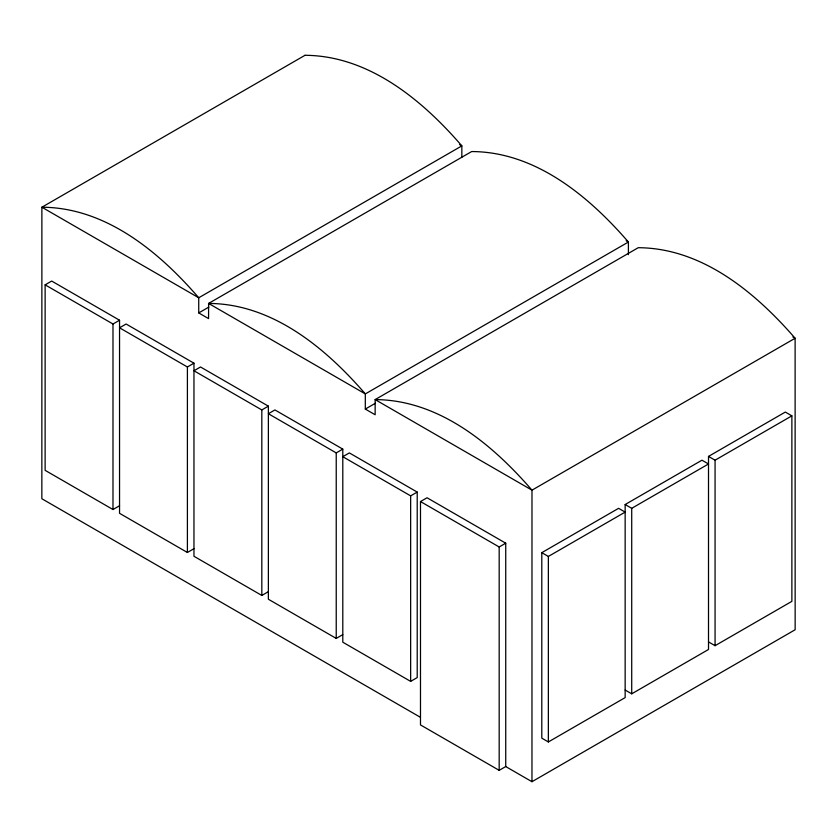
<?xml version="1.0" encoding="UTF-8"?>
<svg xmlns="http://www.w3.org/2000/svg" width="837" height="837" viewBox="0 0 837 837"><rect width="100%" height="100%" fill="white"/><g stroke="black" fill="none" stroke-linecap="round" stroke-linejoin="round"><path stroke-width="1.26" d="M628.409 254.647L628.399 242.029C588.714 196.14 535.46 151.8 471.681 151.549L208.601 303.433L208.57 318.604L198.735 312.923L198.735 297.773C158.988 251.749 105.744 207.524 41.881 207.22L41.85 498.737L420.268 717.215M505.736 766.556L505.736 543.192L427.048 497.764L420.488 501.551L420.488 724.915L499.176 770.343L505.736 766.556L531.966 781.706L795.15 629.748L795.119 338.253C755.256 292.322 702.117 248.055 638.244 247.7L375.154 399.594L375.143 414.754L365.309 409.073L365.319 393.913C325.645 348.025 272.391 303.685 208.601 303.433L365.319 393.913L628.399 242.029L626.139 240.732M531.966 781.706L531.987 490.168C492.198 444.165 439.048 399.908 375.154 399.594L531.987 490.168L795.119 338.253L792.859 336.955M119.545 505.736L112.985 509.524L45.125 470.342L45.125 284.842L51.685 281.054L119.545 320.226L119.545 513.311L187.404 552.483L193.964 548.695M45.125 284.842L112.985 324.013L119.545 320.226M198.735 312.923L208.894 307.053M193.964 363.195L126.105 324.013L119.545 327.801L187.404 366.983L193.964 363.195L193.964 556.27L261.824 595.452L268.374 591.665M268.374 406.154L200.514 366.983L193.964 370.77L261.824 409.942L268.374 406.154L268.374 599.24L336.233 638.411L342.793 634.624M365.309 409.073L375.468 403.204M342.793 449.124L274.934 409.942L268.374 413.729L336.233 452.911L342.793 449.124L342.793 642.199L410.653 681.381L417.213 677.593L417.213 492.083L349.353 452.911L342.793 456.699L410.653 495.87L417.213 492.083M420.488 501.551L499.176 546.979L505.736 543.192M541.801 552.661L618.595 508.321L625.155 512.108L548.361 556.448L541.801 552.661L541.801 738.161L548.361 741.948L625.155 697.608L625.155 504.533L701.961 460.193L708.51 463.98L631.715 508.321L625.155 504.533M625.155 690.033L631.715 693.821L708.51 649.481L708.51 456.406L785.315 412.066L791.875 415.853L791.875 601.353L715.07 645.693L708.51 641.916M708.51 456.406L715.07 460.193L791.875 415.853M459.586 144.571L461.846 145.879L461.846 157.23M715.07 460.193L715.07 645.693M631.715 508.321L631.715 693.821M548.361 556.448L548.361 741.948M499.176 546.979L499.176 770.343M410.653 495.87L410.653 681.381M336.233 452.911L336.233 638.411M261.824 409.942L261.824 595.452M187.404 366.983L187.404 552.483M112.985 324.013L112.985 509.524M305.013 55.294L41.881 207.22L198.735 297.773L461.846 145.879C422.162 99.906 368.793 55.681 305.013 55.294"/></g></svg>
